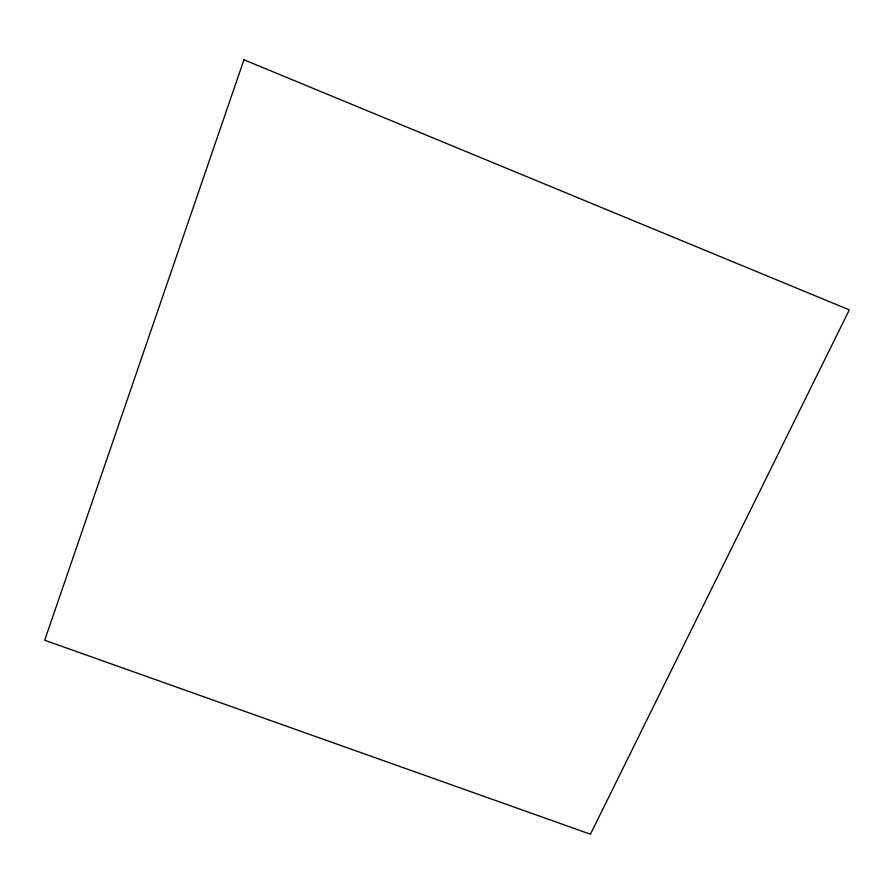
<?xml version="1.0" encoding="UTF-8"?>
<svg xmlns="http://www.w3.org/2000/svg" width="894" height="894" viewBox="0 0 894 894"><rect width="100%" height="100%" fill="white"/><g stroke="black" fill="none" stroke-linecap="round" stroke-linejoin="round"><path stroke-width="1.34" d="M243.939 59.786L44.7 640.238L590.442 834.214L849.3 309.872L243.939 59.786"/></g></svg>
